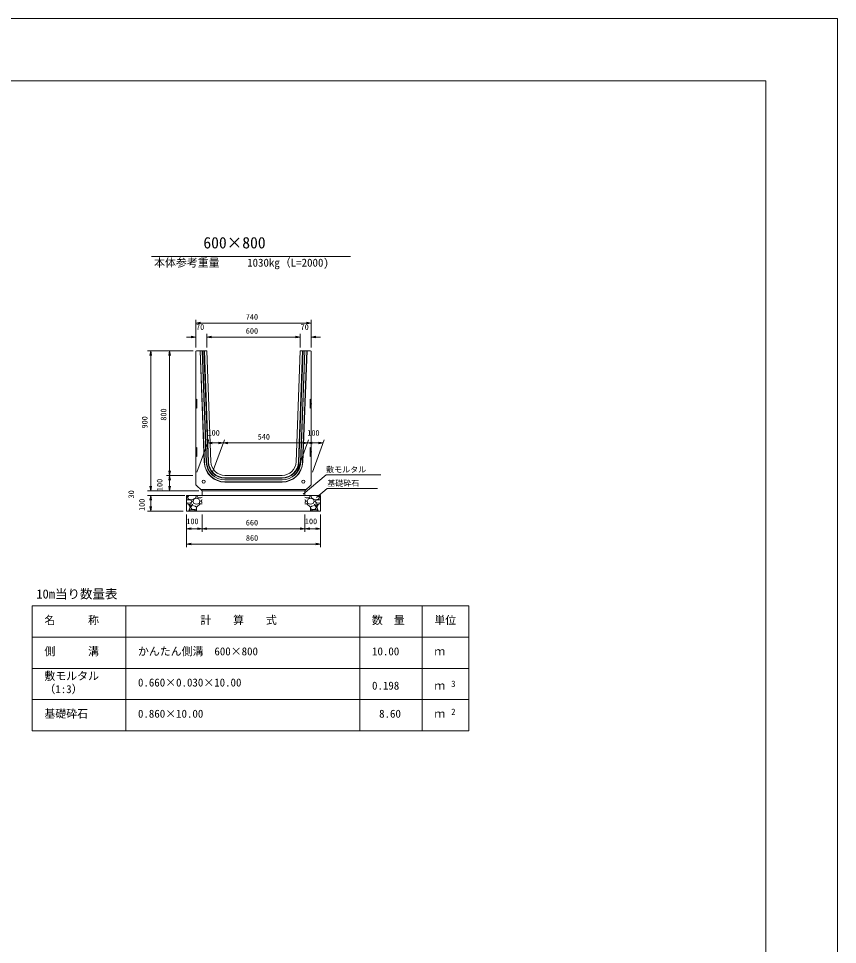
# Model space of a CAD drawing. Units: millimetres, scale not verified. Extents: x 0 to 84100, y 0 to 59400.
# Drawn here: x 57848 to 84100, y 29700 to 59400 of the extents above; entities that cross this region are included whole.
import ezdxf
from ezdxf.enums import TextEntityAlignment as Align

# ---------------------------------------------------------------- set-up
doc = ezdxf.new("R2010")
doc.units = ezdxf.units.MM
doc.header["$LTSCALE"] = 100
for name, color, linetype, lineweight in [('0_2', 7, 'Continuous', 9), ('D-MTR-FRAM（材料表図枠）', 2, 'Continuous', 18), ('D-STR-DIM（寸法）', 7, 'Continuous', 18), ('D-STR-HTXT（旗揚げ）', 7, 'Continuous', 18), ('D-STR-STR1（構造物）', 7, 'Continuous', 18), ('D-STR-STRn（構造物）', 7, 'Continuous', 18), ('D-STR（構造物外形線）', 1, 'Continuous', 18), ('D-TTL(外枠）', 2, 'Continuous', 18), ('DEFPOINTS_3', 8, 'Continuous', 18)]:
    doc.layers.add(name, color=color, linetype=linetype, lineweight=lineweight)
for name, color, linetype in [('D-MTR-TXT(文字列）', 7, 'Continuous'), ('D-MTR（材料表タイトル）', 7, 'Continuous'), ('D-STR-TXT（文字）', 7, 'Continuous'), ('D-TTL-TXT（文字）', 7, 'Continuous')]:
    doc.layers.add(name, color=color, linetype=linetype)
doc.styles.add('ＭＳ ゴシック', font='')
doc.styles.get('ＭＳ ゴシック').set_extended_font_data('MS Gothic')

msp = doc.modelspace()

# ---------------------------------------------------------------- linework, layer by layer
at = {"layer": '0_2'}
for p, q in [((63530.9, 49633), (63680.9, 49658)), ((63680.9, 49608), (63530.9, 49633)), ((63530.9, 49633), (63680.9, 49633)), ((67080.9, 49658), (67230.9, 49633)), ((67230.9, 49633), (67080.9, 49608)), ((67230.9, 49633), (67080.9, 49633)), ((63380.9, 49208), (63530.9, 49183)), ((63530.9, 49183), (63380.9, 49158)), ((63530.9, 49183), (63380.9, 49183)), ((63880.9, 49183), (64030.9, 49208)), ((64030.9, 49158), (63880.9, 49183)), ((63880.9, 49183), (64030.9, 49183)), ((66730.9, 49208), (66880.9, 49183)), ((66880.9, 49183), (66730.9, 49158)), ((66880.9, 49183), (66730.9, 49183)), ((67230.9, 49183), (67380.9, 49208)), ((67380.9, 49158), (67230.9, 49183)), ((67230.9, 49183), (67380.9, 49183)), ((62062.3, 48596.4), (62087.3, 48746.4)), ((62087.3, 48746.4), (62112.3, 48596.4)), ((62087.3, 48746.4), (62087.3, 48596.4)), ((62667.2, 48596.4), (62692.2, 48746.4)), ((62692.2, 48746.4), (62717.2, 48596.4)), ((62692.2, 48746.4), (62692.2, 48596.4)), ((63910.1, 45788.1), (64060.1, 45813.1)), ((64060.1, 45763.1), (63910.1, 45788.1)), ((63910.1, 45788.1), (64060.1, 45788.1)), ((64260.1, 45813.1), (64410.1, 45788.1)), ((64410.1, 45788.1), (64260.1, 45763.1)), ((64410.1, 45788.1), (64260.1, 45788.1)), ((64410.1, 45788.1), (64560.1, 45813.1)), ((64560.1, 45763.1), (64410.1, 45788.1)), ((64410.1, 45788.1), (64560.1, 45788.1)), ((66960.1, 45813.1), (67110.1, 45788.1)), ((67110.1, 45788.1), (66960.1, 45763.1)), ((67110.1, 45788.1), (66960.1, 45788.1)), ((67110.1, 45788.1), (67260.1, 45813.1)), ((67260.1, 45763.1), (67110.1, 45788.1)), ((67110.1, 45788.1), (67260.1, 45788.1)), ((67460.1, 45813.1), (67610.1, 45788.1)), ((67610.1, 45788.1), (67460.1, 45763.1)), ((67610.1, 45788.1), (67460.1, 45788.1)), ((62692.2, 44746.4), (62667.2, 44896.4)), ((62717.2, 44896.4), (62692.2, 44746.4)), ((62692.2, 44746.4), (62692.2, 44896.4)), ((62667.2, 44596.4), (62692.2, 44746.4)), ((62692.2, 44746.4), (62717.2, 44596.4)), ((62692.2, 44746.4), (62692.2, 44596.4)), ((62087.3, 44246.4), (62062.3, 44396.4)), ((62112.3, 44396.4), (62087.3, 44246.4)), ((62087.3, 44246.4), (62087.3, 44396.4)), ((62692.2, 44246.4), (62667.2, 44396.4)), ((62717.2, 44396.4), (62692.2, 44246.4)), ((62692.2, 44246.4), (62692.2, 44396.4)), ((62062.3, 43946.4), (62087.3, 44096.4)), ((62087.3, 44096.4), (62112.3, 43946.4)), ((62087.3, 44096.4), (62087.3, 43946.4)), ((62087.3, 43596.4), (62062.3, 43746.4)), ((62112.3, 43746.4), (62087.3, 43596.4)), ((62087.3, 43596.4), (62087.3, 43746.4)), ((63230.9, 43035.2), (63380.9, 43060.2)), ((63380.9, 43010.2), (63230.9, 43035.2)), ((63230.9, 43035.2), (63380.9, 43035.2)), ((63580.9, 43060.2), (63730.9, 43035.2)), ((63730.9, 43035.2), (63580.9, 43010.2)), ((63730.9, 43035.2), (63580.9, 43035.2)), ((63730.9, 43035.2), (63880.9, 43060.2)), ((63880.9, 43010.2), (63730.9, 43035.2)), ((63730.9, 43035.2), (63880.9, 43035.2)), ((66880.9, 43060.2), (67030.9, 43035.2)), ((67030.9, 43035.2), (66880.9, 43010.2)), ((67030.9, 43035.2), (66880.9, 43035.2)), ((67030.9, 43035.2), (67180.9, 43060.2)), ((67180.9, 43010.2), (67030.9, 43035.2)), ((67030.9, 43035.2), (67180.9, 43035.2)), ((67380.9, 43060.2), (67530.9, 43035.2)), ((67530.9, 43035.2), (67380.9, 43010.2)), ((67530.9, 43035.2), (67380.9, 43035.2)), ((63230.9, 42542.8), (63380.9, 42567.8)), ((63380.9, 42517.8), (63230.9, 42542.8)), ((63230.9, 42542.8), (63380.9, 42542.8)), ((67380.9, 42567.8), (67530.9, 42542.8)), ((67530.9, 42542.8), (67380.9, 42517.8)), ((67530.9, 42542.8), (67380.9, 42542.8))]:
    msp.add_line(p, q, dxfattribs=at)
at = {"layer": 'D-MTR-FRAM（材料表図枠）'}
for p, q in [((58284.6, 40556.7), (72284.6, 40556.7)), ((58284.6, 36556.7), (58284.6, 40556.7)), ((61284.6, 36556.7), (61284.6, 40556.7)), ((68784.6, 36556.7), (68784.6, 40556.7)), ((70784.6, 36556.7), (70784.6, 40556.7)), ((72284.6, 36556.7), (72284.6, 40556.7)), ((58284.6, 39556.7), (72284.6, 39556.7)), ((58284.6, 38556.7), (72284.6, 38556.7)), ((58284.6, 37556.7), (72284.6, 37556.7)), ((58284.6, 36556.7), (72284.6, 36556.7))]:
    msp.add_line(p, q, dxfattribs=at)
at = {"layer": 'D-STR-DIM（寸法）'}
for p, q in [((63530.9, 48846.4), (63530.9, 49733)), ((63680.9, 49633), (67080.9, 49633)), ((67230.9, 48846.4), (67230.9, 49733)), ((63380.9, 49183), (63230.9, 49183)), ((63880.9, 48846.4), (63880.9, 49283)), ((64030.9, 49183), (66730.9, 49183)), ((66880.9, 48846.4), (66880.9, 49283)), ((67380.9, 49183), (67530.9, 49183)), ((63450.9, 48746.4), (61987.3, 48746.4)), ((62087.3, 44396.4), (62087.3, 48596.4)), ((62692.2, 44896.4), (62692.2, 48596.4)), ((63567.3, 44846.4), (63946.5, 45888.1)), ((64060.1, 45788.1), (64260.1, 45788.1)), ((64067.3, 44846.4), (64446.5, 45888.1)), ((64560.1, 45788.1), (66960.1, 45788.1)), ((66767.3, 44846.4), (67146.5, 45888.1)), ((67260.1, 45788.1), (67460.1, 45788.1)), ((67267.3, 44846.4), (67646.5, 45888.1)), ((63430.9, 44746.4), (62592.2, 44746.4)), ((62692.2, 44396.4), (62692.2, 44596.4)), ((62087.3, 44396.4), (62087.3, 44546.4)), ((63430.9, 44246.4), (61987.3, 44246.4)), ((63630.9, 44246.4), (61987.3, 44246.4)), ((63175.9, 44096.4), (61987.3, 44096.4)), ((62087.3, 43946.4), (62087.3, 43746.4)), ((63130.9, 43596.4), (61987.3, 43596.4)), ((63230.9, 43496.4), (63230.9, 42442.8)), ((63730.9, 43496.4), (63730.9, 42935.2)), ((67030.9, 43496.4), (67030.9, 42935.2)), ((67530.9, 43496.4), (67530.9, 42442.8)), ((63580.9, 43035.2), (63380.9, 43035.2)), ((66880.9, 43035.2), (63880.9, 43035.2)), ((67180.9, 43035.2), (67380.9, 43035.2)), ((67380.9, 42542.8), (63380.9, 42542.8))]:
    msp.add_line(p, q, dxfattribs=at)
at = {"layer": 'D-STR-HTXT（旗揚げ）'}
for p, q in [((62110.8, 51771), (68489.2, 51771)), ((66975.3, 44142.8), (67709.6, 44759.8)), ((69462.2, 44759.8), (67709.6, 44759.8)), ((67399.3, 44035.1), (67743.2, 44323.4)), ((69360.1, 44323.4), (67743.2, 44323.4))]:
    msp.add_line(p, q, dxfattribs=at)
at = {"layer": 'D-STR-STR1（構造物）'}
for p, q in [((63577.9, 47046.4), (63516.9, 47046.4)), ((63560.9, 47183.9), (63530.9, 47203.9)), ((63560.9, 46908.9), (63560.9, 47183.9)), ((67183.9, 47046.4), (67244.9, 47046.4)), ((67200.9, 47183.9), (67230.9, 47203.9)), ((67200.9, 46908.9), (67200.9, 47183.9)), ((63560.9, 46908.9), (63530.9, 46888.9)), ((67200.9, 46908.9), (67230.9, 46888.9)), ((63577.9, 45496.4), (63516.9, 45496.4)), ((63560.9, 45633.9), (63530.9, 45653.9)), ((63560.9, 45358.9), (63560.9, 45633.9)), ((67183.9, 45496.4), (67244.9, 45496.4)), ((67200.9, 45633.9), (67230.9, 45653.9)), ((67200.9, 45358.9), (67200.9, 45633.9)), ((63560.9, 45358.9), (63530.9, 45338.9)), ((67200.9, 45358.9), (67230.9, 45338.9))]:
    msp.add_line(p, q, dxfattribs=at)
for centre in [(63780.9, 44546.4), (66980.9, 44546.4)]:
    msp.add_circle(centre, 50, dxfattribs=at)
at = {"layer": 'D-STR-STRn（構造物）'}
for p, q in [((63730.9, 44096.4), (63230.9, 44096.4)), ((63230.9, 44096.4), (63230.9, 43596.4)), ((63230.9, 44052.9), (63287.2, 44096.4)), ((63307.2, 43965.5), (63230.9, 43957.5)), ((63261.8, 44041.1), (63311.4, 44096.4)), ((63297.7, 43980.9), (63262.7, 44040.9)), ((63421.4, 43972.2), (63296.4, 43982.2)), ((63406.6, 43941.4), (63306.6, 43966.4)), ((63527, 44025.8), (63422, 43970.8)), ((63441.6, 43916.1), (63471.6, 43986.1)), ((63471.8, 43986.1), (63551.8, 44011.1)), ((63546.9, 44096.1), (63526.9, 44026.1)), ((63551.6, 44011.1), (63631.6, 43981.1)), ((63564, 44096.4), (63590.9, 44032.3)), ((63591.5, 44030.9), (63696.5, 44025.9)), ((63631.8, 43981), (63661.8, 43916)), ((63696.7, 43916.2), (63711.7, 43956.2)), ((63696.8, 44026.5), (63730.9, 44052.8)), ((63730.9, 43957.5), (63712.2, 43955.5)), ((63730.9, 44246.4), (63730.9, 44096.4)), ((66430.9, 44096.4), (63730.9, 44096.4)), ((66430.9, 44096.4), (67530.9, 44096.4)), ((67030.9, 44246.4), (67030.9, 44096.4)), ((67065, 44026.5), (67030.9, 44052.8)), ((67030.9, 43957.5), (67049.6, 43955.5)), ((67065.1, 43916.2), (67050.1, 43956.2)), ((67170.3, 44030.9), (67065.3, 44025.9)), ((67129.9, 43981), (67099.9, 43916)), ((67210.2, 44011.1), (67130.2, 43981.1)), ((67197.8, 44096.4), (67170.8, 44032.3)), ((67290, 43986.1), (67210, 44011.1)), ((67214.9, 44096.1), (67234.9, 44026.1)), ((67234.8, 44025.8), (67339.8, 43970.8)), ((67320.1, 43916.1), (67290.1, 43986.1)), ((67340.3, 43972.2), (67465.3, 43982.2)), ((67355.2, 43941.4), (67455.2, 43966.4)), ((67500, 44041.1), (67450.3, 44096.4)), ((67454.6, 43965.5), (67530.9, 43957.5)), ((67464, 43980.9), (67499, 44040.9)), ((67530.9, 44052.9), (67474.6, 44096.4)), ((67530.9, 44096.4), (67530.9, 43596.4)), ((63251.6, 43857.8), (63230.9, 43880.3)), ((63291.9, 43825.6), (63230.9, 43830.7)), ((63366.4, 43866.4), (63251.4, 43856.4)), ((63347.9, 43736.4), (63292.9, 43826.4)), ((63306.8, 43611), (63346.8, 43736)), ((63341.6, 43821.1), (63361.6, 43771.1)), ((63376.7, 43835.9), (63341.7, 43820.9)), ((63361.6, 43771.2), (63436.6, 43816.2)), ((63361.6, 43726.3), (63401.6, 43666.3)), ((63411.7, 43776.1), (63361.7, 43726.1)), ((63411.8, 43916.1), (63366.8, 43866.1)), ((63436.9, 43816.2), (63376.9, 43836.2)), ((63401.9, 43665.9), (63526.9, 43650.9)), ((63411.8, 43915.8), (63406.8, 43940.8)), ((63512.3, 43761.4), (63412.3, 43776.4)), ((63436.3, 43916.3), (63466.3, 43846.3)), ((63466.4, 43845.8), (63551.4, 43820.8)), ((63552.8, 43725.1), (63512.8, 43760.1)), ((63526.9, 43651.2), (63551.9, 43696.2)), ((63556.5, 43731.4), (63551.5, 43626.4)), ((63551.8, 43696.1), (63551.8, 43726.1)), ((63552, 43820.8), (63637, 43845.8)), ((63671.9, 43836.1), (63556.9, 43731.1)), ((63636.6, 43846.4), (63661.6, 43916.4)), ((63730.9, 43830.7), (63671.9, 43835.6)), ((63730.9, 43880.4), (63696.6, 43917.8)), ((67030.9, 43880.4), (67065.2, 43917.8)), ((67030.9, 43830.7), (67089.9, 43835.6)), ((67089.9, 43836.1), (67204.9, 43731.1)), ((67125.2, 43846.4), (67100.2, 43916.4)), ((67209.7, 43820.8), (67124.7, 43845.8)), ((67205.3, 43731.4), (67210.3, 43626.4)), ((67209, 43725.1), (67249, 43760.1)), ((67234.9, 43651.2), (67209.9, 43696.2)), ((67210, 43696.1), (67210, 43726.1)), ((67295.4, 43845.8), (67210.4, 43820.8)), ((67359.9, 43665.9), (67234.9, 43650.9)), ((67249.4, 43761.4), (67349.4, 43776.4)), ((67325.5, 43916.3), (67295.5, 43846.3)), ((67324.9, 43816.2), (67384.9, 43836.2)), ((67400.2, 43771.2), (67325.2, 43816.2)), ((67350, 43915.8), (67355, 43940.8)), ((67350, 43916.1), (67395, 43866.1)), ((67350, 43776.1), (67400, 43726.1)), ((67400.2, 43726.3), (67360.2, 43666.3)), ((67385.1, 43835.9), (67420.1, 43820.9)), ((67395.4, 43866.4), (67510.4, 43856.4)), ((67420.2, 43821.1), (67400.2, 43771.1)), ((67413.9, 43736.4), (67468.9, 43826.4)), ((67455, 43611), (67415, 43736)), ((67469.9, 43825.6), (67530.9, 43830.7)), ((67510.2, 43857.8), (67530.9, 43880.3)), ((63230.9, 43596.4), (67530.9, 43596.4)), ((63287.2, 43596.4), (63306.8, 43611.5)), ((63311.4, 43596.4), (63351.8, 43641.1)), ((63351.8, 43641.1), (63481.8, 43641.1)), ((63481.6, 43642.3), (63546.6, 43597.3)), ((63550.9, 43627.3), (63564, 43596.4)), ((67210.8, 43627.3), (67197.8, 43596.4)), ((67280.2, 43642.3), (67215.2, 43597.3)), ((67410, 43641.1), (67280, 43641.1)), ((67450.3, 43596.4), (67410, 43641.1)), ((67474.6, 43596.4), (67455, 43611.5))]:
    msp.add_line(p, q, dxfattribs=at)
at = {"layer": 'D-STR（構造物外形線）'}
for p, q in [((63550.9, 48746.4), (63530.9, 48726.4)), ((63530.9, 48726.4), (63530.9, 44446.4)), ((63550.9, 48746.4), (63880.9, 48746.4)), ((63799.8, 45171.4), (63665.7, 48746.4)), ((63807.3, 45171.7), (63673.2, 48746.4)), ((63867.3, 45174), (63733.3, 48746.4)), ((63874.7, 45174.2), (63740.8, 48746.4)), ((63924.7, 45176.1), (63790.8, 48746.4)), ((63939.7, 45176.7), (63805.8, 48746.4)), ((64014.6, 45179.5), (63880.9, 48746.4)), ((66880.9, 48746.4), (66747.1, 45179.5)), ((66955.9, 48746.4), (66822.1, 45176.7)), ((66971, 48746.4), (66837.1, 45176.1)), ((66880.9, 48746.4), (67210.9, 48746.4)), ((67021, 48746.4), (66887, 45174.2)), ((67028.5, 48746.4), (66894.5, 45174)), ((67088.5, 48746.4), (66954.5, 45171.7)), ((67096, 48746.4), (66962, 45171.4)), ((67210.9, 48746.4), (67230.9, 48726.4)), ((67230.9, 48726.4), (67230.9, 44446.4)), ((64464.3, 44746.4), (66297.4, 44746.4)), ((66297.4, 44671.4), (64464.3, 44671.4)), ((66297.4, 44656.4), (64464.3, 44656.4)), ((66297.4, 44606.4), (64464.3, 44606.4)), ((66297.4, 44598.9), (64464.3, 44598.9)), ((63530.9, 44446.4), (63730.9, 44246.4)), ((63680.9, 44296.4), (67080.9, 44296.4)), ((66297.4, 44538.9), (64464.3, 44538.9)), ((66297.4, 44531.4), (64464.3, 44531.4)), ((67030.9, 44246.4), (67230.9, 44446.4)), ((63730.9, 44246.4), (67030.9, 44246.4))]:
    msp.add_line(p, q, dxfattribs=at)
for centre, radius, start, end in [((64464.3, 45196.4), 665, 182.14759, 270), ((64464.3, 45196.4), 657.5, 182.14759, 270), ((64464.3, 45196.4), 597.5, 182.14759, 270), ((64464.3, 45196.4), 590, 182.14759, 270), ((64464.3, 45196.4), 540, 182.14759, 270), ((64464.3, 45196.4), 525, 182.14759, 270), ((64464.3, 45196.4), 450, 182.14759, 270), ((66297.4, 45196.4), 450, 270, 357.85241), ((66297.4, 45196.4), 525, 270, 357.85241), ((66297.4, 45196.4), 540, 270, 357.85241), ((66297.4, 45196.4), 590, 270, 357.85241), ((66297.4, 45196.4), 597.5, 270, 357.85241), ((66297.4, 45196.4), 657.5, 270, 357.85241), ((66297.4, 45196.4), 665, 270, 357.85241)]:
    msp.add_arc(centre, radius, start, end, dxfattribs=at)
at = {"layer": 'D-TTL(外枠）'}
for p, q in [((2300, 57400), (81800, 57400)), ((81800, 57400), (81800, 2000))]:
    msp.add_line(p, q, dxfattribs=at)
at = {"layer": 'DEFPOINTS_3'}
for p in [(0, 59400), (84100, 0)]:
    msp.add_line(p, (84100, 59400), dxfattribs=at)

# ---------------------------------------------------------------- texts
at = {"layer": 'D-MTR-TXT(文字列）', "style": 'ＭＳ ゴシック'}
for s, height, p in [('本体参考重量', 256.6, (62193.9, 51364.3)), ('1030kg（L=2000)', 256.6, (65176.6, 51364.3)), ('名\u3000\u3000\u3000称', 256.6, (58676.9, 39897)), ('計\u3000\u3000算\u3000\u3000式', 256.6, (63677.7, 39897)), ('数\u3000量', 256.6, (69176.9, 39897)), ('単位', 256.6, (71176.9, 39897)), ('側\u3000\u3000\u3000溝', 256.6, (58676.9, 38897)), ('かんたん側溝\u3000600×800', 256.6, (61676.9, 38897)), ('10.00', 256.6, (69179.6, 38897)), ('ｍ', 256.6, (71176.9, 38897)), ('敷モルタル', 256.6, (58676.9, 38107)), ('（1:3）', 256.6, (58676.9, 37684.8)), ('0.660×0.030×10.00', 256.6, (61676.9, 37897)), ('0.198', 256.6, (69179.6, 37797)), ('ｍ', 256.6, (71176.9, 37797)), ('3', 205.3, (71717.1, 37897.5)), ('基礎砕石', 256.6, (58676.9, 36897)), ('0.860×10.00', 256.6, (61676.9, 36897)), ('8.60', 256.6, (69407, 36897)), ('ｍ', 256.6, (71176.9, 36897)), ('2', 205.3, (71717.1, 36997.5))]:
    msp.add_text(s, height=height, dxfattribs=at).set_placement(p, align=Align.BOTTOM_LEFT)
at = {"layer": 'D-MTR（材料表タイトル）', "style": 'ＭＳ ゴシック'}
msp.add_text('10m当り数量表', height=293.3, dxfattribs=at).set_placement((58418.8, 40709.2), align=Align.BOTTOM_LEFT)
at = {"layer": 'D-STR-DIM（寸法）', "style": 'ＭＳ ゴシック'}
for s, p in [('740', (65133.4, 49683)), ('70', (63539.6, 49358)), ('600', (65134.7, 49233)), ('70', (66889.6, 49358)), ('100', (63906.9, 45963.1)), ('540', (65515.8, 45838.1)), ('100', (67106.9, 45963.1)), ('100', (63227.7, 43126.6)), ('100', (67027.7, 43126.6)), ('660', (65134.7, 43085.2)), ('860', (65136.6, 42592.8))]:
    msp.add_text(s, height=183.3, dxfattribs=at).set_placement(p, align=Align.BOTTOM_LEFT)
for s, p in [('800', (62642.2, 46502.1)), ('900', (62037.3, 46250.8)), ('100', (62517.2, 44243.2)), ('30', (61607, 44008.3)), ('100', (61948.9, 43605.5))]:
    msp.add_text(s, height=183.3, rotation=90, dxfattribs=at).set_placement(p, align=Align.BOTTOM_LEFT)
at = {"layer": 'D-STR-TXT（文字）', "style": 'ＭＳ ゴシック'}
for s, p in [('敷モルタル', (67709.6, 44785)), ('基礎砕石', (67743.2, 44348.7))]:
    msp.add_text(s, height=183.3, dxfattribs=at).set_placement(p, align=Align.BOTTOM_LEFT)
at = {"layer": 'D-TTL-TXT（文字）', "style": 'ＭＳ ゴシック'}
msp.add_text('600×800', height=366.6, dxfattribs=at).set_placement((63773.4, 51915.8), align=Align.BOTTOM_LEFT)

doc.saveas('drawing.dxf')
